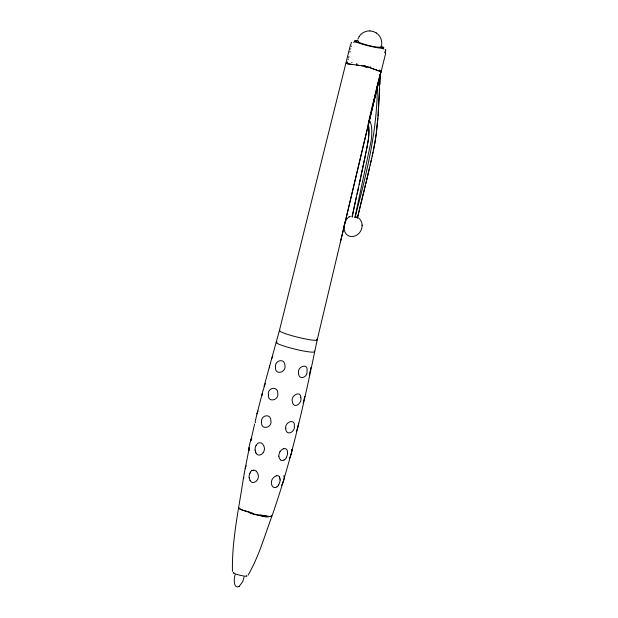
<?xml version="1.0" encoding="UTF-8"?>
<svg xmlns="http://www.w3.org/2000/svg" width="618" height="618" viewBox="0 0 618 618"><rect width="100%" height="100%" fill="white"/><g stroke="black" fill="none" stroke-linecap="round" stroke-linejoin="round"><path stroke-width="0.93" d="M368.961 131.765L368.807 128.529M379.916 84.403L380.124 74.647L378.1 116.099M368.861 132.376L368.838 134.832A88.281 87.401 -26.4 0 1 368.676 137.011L368.614 137.721A56.841 56.269 -26.4 0 1 368.343 139.985L366.883 148.189M287.455 452.855L287.44 451.696A5.67 3.893 -59.5 0 0 286.775 449.587L286.412 449.24A4.759 3.345 -52.6 0 0 283.361 448.745M376.872 87.138L376.64 92.816M377.297 87.988C377.088 130.066 367.185 171.101 356.532 211.549L355.759 214.709M379.676 88.544L377.915 118.192L376.347 133.117M355.041 217.474L355.597 216.493M368.884 134.075L368.869 130.05M355.35 216.416C355.651 217.644 358.201 217.683 355.35 216.416A2.928 2.905 -26.4 0 1 355.435 216.037L355.466 215.898M280.039 479.939L280.054 478.795M380.209 74.948L379.514 78.416M310.916 367.463L309.286 375.25M291.665 449.634L291.565 450.53M377.83 118.023L375.976 136.006A193.596 191.673 -26.4 0 1 374.802 143.476L373.481 150.383M298.54 423.083L298.208 425.199M350.499 216.269C342.812 219.027 341.051 234.709 350.506 236.447C360.441 237.66 366.381 224.11 358.409 217.822M283.956 477.096L283.994 475.551M376.076 134.392L375.891 135.836A193.596 191.673 -26.4 0 1 374.717 143.306L372.214 156.346M368.204 123.901L368.413 122.658M384.659 52.777L384.79 51.866M304.782 396.439L303.152 403.129M352.082 216.547L356.339 197.072M381.576 45.554C382.565 40.734 380.317 35.45 376.13 32.847M243.376 478.517C238.764 509.24 231.765 540.194 232.461 571.395M355.049 216.941L371.063 141.329A59.791 59.197 -26.4 0 0 371.24 140.016L371.441 138.27A81.9 81.082 -26.4 0 0 371.627 136.13C371.82 130.985 372.368 125.238 369.433 120.711L377.528 87.014M244.226 473.542L249.27 447.756M244.149 473.944L243.639 477.799M249.216 448.05L248.992 449.95M366.528 149.935L368.258 139.815A56.841 56.269 -26.4 0 0 368.529 137.551L368.591 136.841A88.281 87.401 -26.4 0 0 368.753 134.662M366.443 149.757L364.659 158.973M366.049 151.696L363.438 164.759M245.176 468.351L245.709 466.42M298.162 425.408L296.926 429.958M368.645 121.522L369.016 119.869L369.958 121.522M364.574 158.803L362.078 171.124M363.353 164.589L359.915 181.19M372.994 152.128L371.75 158.455M361.993 170.954L359.189 184.558M359.83 181.02L357.768 191.124M357.675 190.954L352.144 217.304M357.08 194.253L358.386 187.71M250.645 441.306L254.655 423.963M350.707 48.698L350.615 49.123M379.228 79.691L379.12 80.178M371.665 158.285L370.252 165.068M379.058 80.44L377.559 86.875M371.179 160.448L366.984 178.926M349.919 52.182L350.112 51.34M235.172 574.74C233.72 577.938 233.295 589.502 239.143 586.436M369.641 167.169L365.871 183.531M348.637 57.729L348.931 56.462M348.135 59.838L348.305 59.104M340.34 242.356L381.02 71.255L380.588 70.722M369.24 118.926L376.941 86.86M369.425 120.749L368.39 124.365M355.512 215.713L355.736 214.801M366.899 178.756L363.206 194.516M262.92 390.815L261.993 394.57L262.356 395.288M250.784 440.696L251.379 438.78M351.217 46.481L351.333 46.01M377.281 85.462L377.691 83.762M377.011 86.582L377.111 86.172M374.037 100.355L385.454 54.16L385.717 50.12M365.238 185.632L361.746 200.479M363.121 194.338L357.922 216.068M361.661 200.309L357.297 218.486M377.899 82.92L378.309 81.267M357.837 215.891L357.559 217.003M257.08 413.566L255.172 421.576L255.543 422.689M262.225 393.434L257.003 413.875M378.51 80.471L378.95 78.764M244.118 576.926L242.689 581.685L239.127 586.451M379.251 77.582L379.583 76.354M257.119 413.419L258.1 410.924M269.672 365.864L269.363 367.571L269.772 367.818M263.029 390.406L265.416 383.399M271.063 360.92L271.596 358.942M264.048 386.513L270.259 363.786M270.893 361.545L270.375 363.392M271.549 359.104L279.39 330.638L350.275 45.554L351.588 42.225M379.676 75.999L380.078 74.708M271.634 358.788L272.847 355.991M357.861 39.143L359.212 36.423M296.771 430.375L296.316 431.294M249.911 473.318L250.452 472.26M256.122 445.539L256.315 445.184A5.755 4.604 81.9 0 1 258.548 442.99L259.112 442.867A4.759 3.886 72.5 0 1 262.503 443.871L263.847 445.872L264.419 448.135A6.922 6.481 83.3 0 1 263.245 452.577M278.71 484.357L278.285 485.091M279.9 451.75L281.383 449.966L283.361 448.792M359.189 36.462C361.476 32.908 365.694 30.722 369.919 30.908M263.291 452.608L261.746 454.215L259.923 455.01A4.735 4.056 -69.5 0 1 256.617 453.96L256.207 453.488M248.05 575.203C258.787 556.833 264.519 535.976 271.943 516.138C292.098 458.788 304.867 399.298 317.188 339.885L381.02 71.255L380.68 70.815M283.986 459.97L283.492 460.24A4.735 3.608 -82.6 0 1 280.448 459.838M353.434 42.341L354.431 42.032M349.116 216.709L349.579 216.539M276.323 475.821L274.021 477.073L272.283 479.213A6.999 6.11 -57.6 0 0 271.379 483.284L271.85 485.385L273.156 487.046A4.643 3.523 -82 0 0 275.698 487.401L276.462 487.038A5.315 3.893 -77.6 0 0 276.841 486.806M253.272 470.221L252.461 470.437A5.33 4.249 74.9 0 0 252.013 470.653M355.033 41.931L355.636 41.862A14.593 14.446 -26.4 0 1 356.169 41.823L358.394 41.831M369.881 30.908L373.45 31.549L376.192 32.885M351.503 64.419L347.393 63.739L346.234 62.905L346.976 62.294L346.25 63.136L347.563 63.785L358.17 65.238M351.82 64.457L352.476 64.535M356.54 65.029L357.351 65.137M357.76 65.184L362.789 65.887M361.375 65.678L361.808 65.74M362.681 65.863L363.222 65.956M363.005 65.917L365.346 66.358M364.079 66.103L364.489 66.18M259.792 514.786C262.503 515.01 271.171 518.023 271.58 515.574M262.673 515.404C265.23 515.512 270.537 517.699 271.735 515.706M365.508 66.396L368.212 67.153M252.607 513.11L242.41 510.151L238.448 507.942L238.888 507.664L238.664 508.367L240.958 509.595L249.788 512.392M367.053 66.798L368.629 67.292M368.313 67.192L369.44 67.563M369.24 67.493L370.421 67.887M370.228 67.825L371.565 68.281M371.379 68.219L376.795 70.174M371.943 68.413L374.06 69.162M378.502 70.815L381.059 71.433L377.822 70.56M375.651 69.749L376.238 69.965M378.286 70.73L376.524 70.073M380.371 47.038L382.001 47.856A14.593 14.446 -26.4 0 1 382.465 48.127L383.06 48.513M383.461 48.807L383.848 49.139M280.464 459.8L279.359 458.324L278.818 456.231M256.346 471.318L257.752 473.272L258.355 475.543A6.983 6.551 78.3 0 1 257.243 479.977L255.767 481.631L253.65 482.496A4.643 3.978 -70.2 0 1 250.869 481.607L250.251 480.92A5.315 4.434 -77.8 0 1 250.012 480.487M279.406 476.725L279.081 476.354A4.697 3.26 -50 0 0 276.331 475.767M368.266 124.55L368.421 125.176M385.431 49.417L385.748 50.228M368.336 125.006L368.56 125.84M368.475 125.67L368.838 127.957M368.583 126.358L368.931 129.456M362.117 225.539L362.071 225.068M249.286 478.324L249.201 477.475M255.257 450.916L255.18 450.066M314.176 351.109A19.753 2.132 13.7 0 1 294.315 348.977A19.753 2.132 13.7 0 1 277.25 341.97M266.149 516.926A17.018 1.244 14 0 1 250.128 513.226M268.274 517.05A17.01 0.641 13.1 0 1 251.14 513.319M243.778 477.984A4.643 0.966 -66.3 0 1 243.67 477.745M245.732 466.621A4.697 1.089 -89.3 0 1 246.273 465.848M249.355 450.306A4.735 0.997 -65.9 0 1 249.039 449.873M248.637 450.46A6.759 0.448 -75.8 0 1 249.023 446.999A6.759 0.448 -75.8 0 1 251.024 439.375M251.395 438.958A4.759 1.089 -87.2 0 1 251.874 438.255M250.336 472.137A5.979 4.728 79.2 0 1 251.982 470.568M249.147 477.482A6.999 4.913 -87.4 0 1 249.857 473.272M250.12 480.395A5.956 4.55 -85.1 0 1 249.494 478.262M253.272 470.198A4.697 3.793 69.5 0 1 256.385 471.264M255.087 450.082A6.922 5.006 -86 0 1 256.037 445.462M255.945 452.77A5.987 4.627 -83.1 0 1 255.419 450.862M256.231 453.465A5.384 4.48 -76.7 0 1 255.867 452.839M279.398 476.741A5.33 3.646 -55.6 0 1 279.622 477.127M279.537 477.204A5.917 3.747 -63.5 0 1 279.854 478.896M278.448 485.261A5.956 4.233 -74.6 0 1 276.903 486.984M280.178 479.885A6.983 4.071 -68.5 0 1 278.849 484.481M278.873 456.223A6.922 5.979 -61.2 0 1 279.977 451.797M284.558 459.607A5.384 3.947 -79.1 0 1 284.002 460.016M286.428 457.467A6.095 4.311 -75.7 0 1 284.635 459.823M287.594 452.801A6.922 4.133 -70.2 0 1 286.343 457.428M284.442 477.212A6.821 1.73 -72.3 0 1 281.646 485.331M292.113 449.765A6.759 1.754 -74.1 0 1 289.548 458.139M316.694 339.236A19.459 2.093 13.9 0 1 298.309 337.374A19.459 2.093 13.9 0 1 279.9 330.221M365.199 67.138A14.616 6.234 11.1 0 1 366.389 67.447M364.612 65.693A14.415 7.679 9.9 0 1 365.694 65.925M379.746 70.027A16.562 1.244 30.1 0 1 380.031 70.413M369.912 66.86A16.925 0.989 16.9 0 1 370.792 67.153M356.949 63.893A17.242 0.595 8.5 0 1 356.347 63.793M352.051 62.48A16.562 1.46 1.8 0 1 351.727 62.433M347.803 62.31A16.145 2.055 -3.1 0 1 347.733 62.263M379.931 47.115A11.147 1.205 13.7 0 1 368.289 45.369A11.147 1.205 13.7 0 1 358.37 41.715M347.571 62.124A16.145 2.109 -4.2 0 1 347.602 62.078M380.966 46.18A15.126 1.638 13.7 0 1 378.811 47.941A15.126 1.638 13.7 0 1 358.764 43.028A15.126 1.638 13.7 0 1 358.162 40.587M355.002 217.436A2.256 2.233 -26.4 0 1 355.033 217.072M246.366 575.69A7.061 0.765 13.7 0 1 239.622 575.142A7.061 0.765 13.7 0 1 233.905 572.616M300.835 397.652C302.418 403.492 293.365 409.765 292.329 401.491C290.305 395.953 300.672 389.695 300.835 397.652M275.535 367.455C274.832 375.721 286.597 372.407 284.913 365.532C284.759 357.451 274.168 360.41 275.535 367.455M285.763 428.174C285.454 436.517 295.474 432.492 294.322 426.003C295.435 417.977 284.512 422.171 285.763 428.174M261.576 422.279C260.672 430.514 272.484 427.849 270.9 420.781C270.923 412.909 260.263 415.103 261.576 422.279M298.564 372.646C298.069 380.943 308.173 377.629 307.015 370.87C308.436 362.704 297.358 366.381 298.564 372.646M268.405 394.832C267.455 403.067 279.29 400.371 277.783 393.342C277.884 385.362 267.161 387.64 268.405 394.832"/></g></svg>
